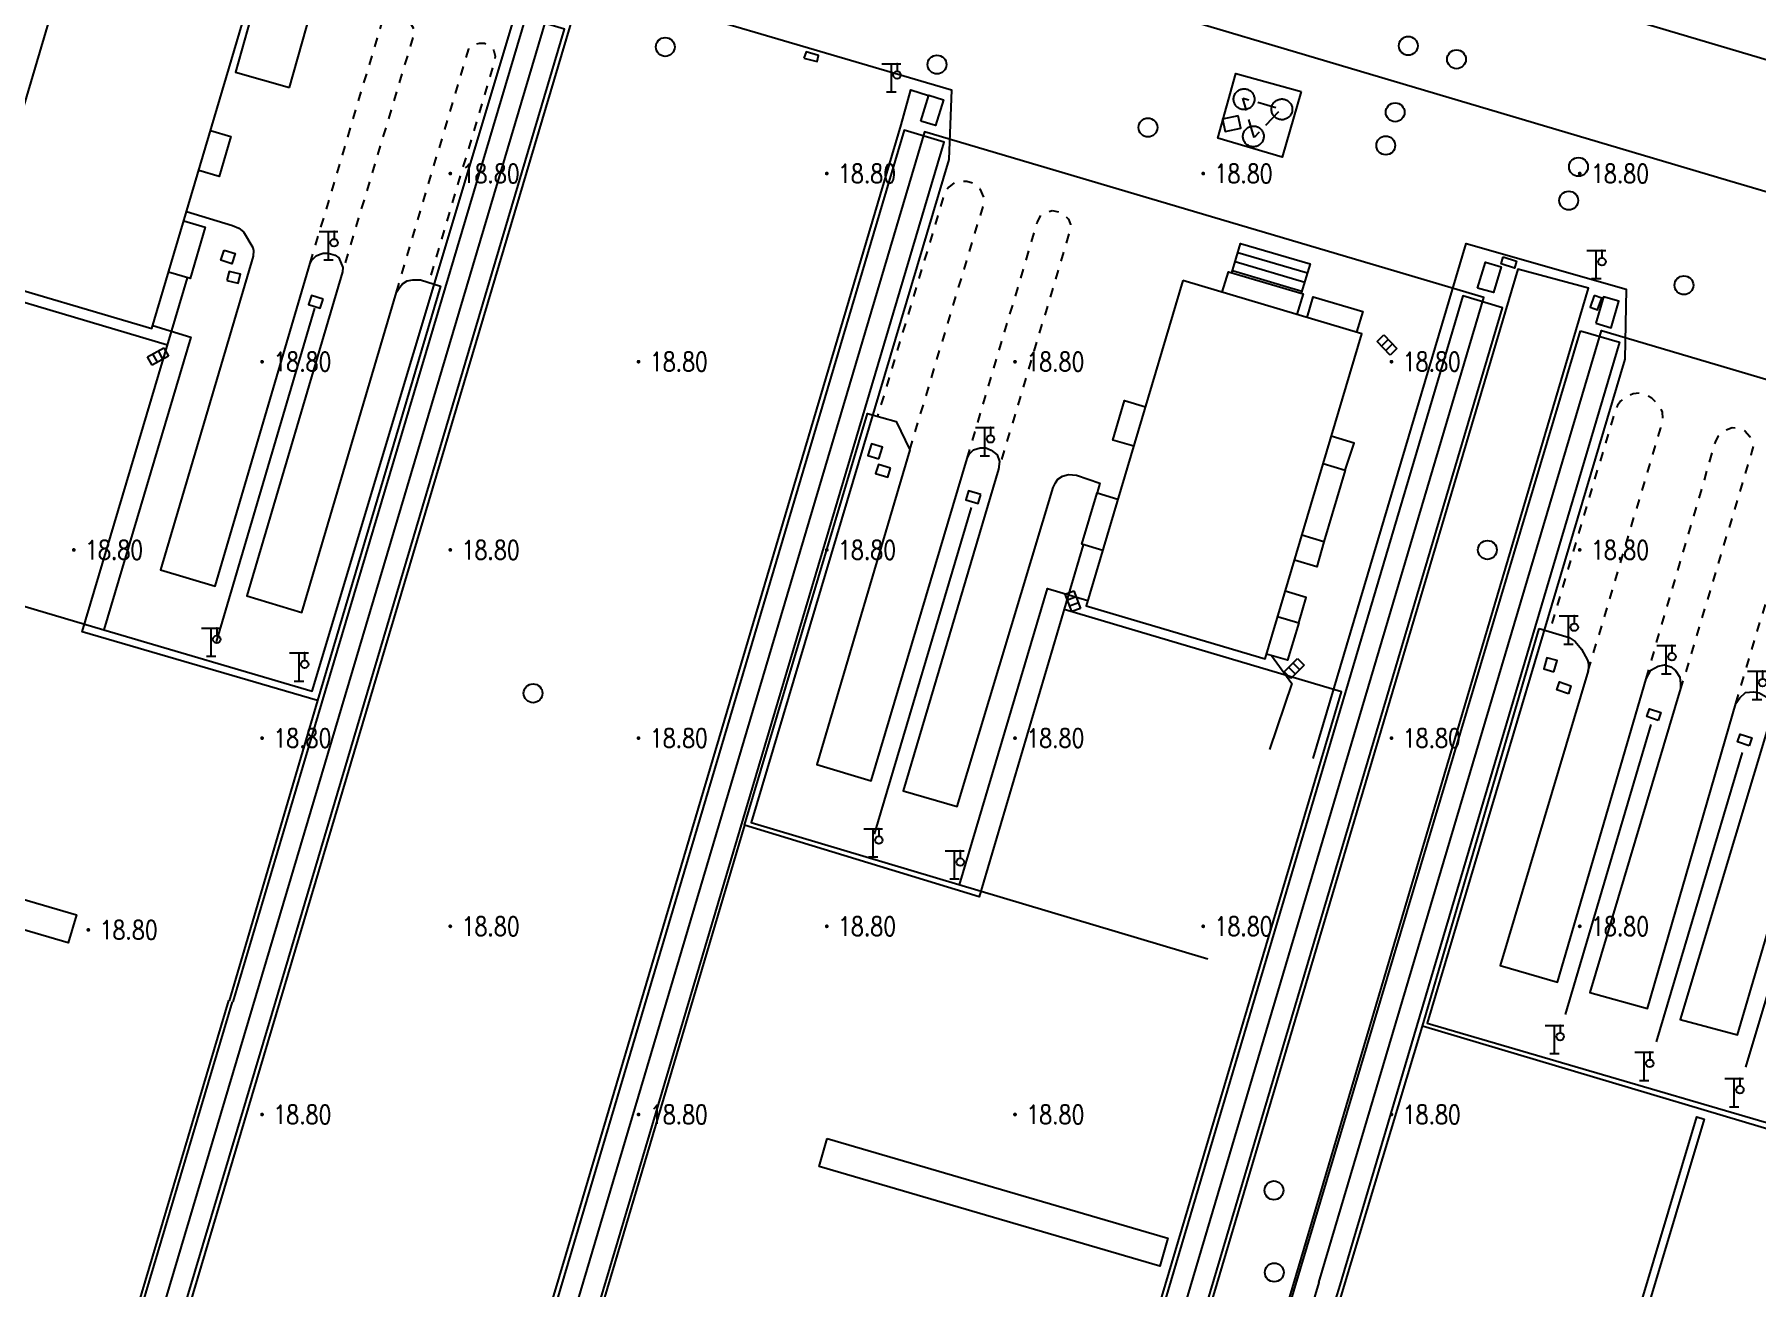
# Model space of a CAD drawing. Extents: x 404846 to 408477, y 3390929 to 3392894.
# Drawn here: x 405959.3 to 406050.8, y 3392085.2 to 3392151.8 of the extents above; entities that cross this region are included whole.
import ezdxf
from ezdxf.enums import TextEntityAlignment as Align

# ---------------------------------------------------------------- set-up
doc = ezdxf.new("R2010")
doc.units = 0
doc.header["$LTSCALE"] = 0.5
doc.header["$PDSIZE"] = 0.2
doc.linetypes.add('X5', pattern=[3, 2, -1])
doc.linetypes.add('X6', pattern=[2, 1, -1])
doc.layers.get('0').update_dxf_attribs({"linetype": 'CONTINUOUS'})
for name, color, linetype in [('3221', 6, 'CONTINUOUS'), ('DLDW', 11, 'CONTINUOUS'), ('DLSS', 4, 'CONTINUOUS'), ('DMTZ', 3, 'CONTINUOUS'), ('FZTZ', 7, 'CONTINUOUS'), ('GCD', 1, 'CONTINUOUS'), ('GXYZ', 2, 'CONTINUOUS'), ('JMD', 6, 'CONTINUOUS'), ('SXSS', 5, 'CONTINUOUS'), ('ZBTZ', 3, 'CONTINUOUS')]:
    doc.layers.add(name, color=color, linetype=linetype)
doc.layers.add('ASSIST', color=7, linetype='CONTINUOUS', plot=False)
doc.styles.add('HZ', font='rs.shx', dxfattribs={"width": 0.8, "bigfont": 'hztxt.shx'})
doc.linetypes.add('10422', pattern='A,0.75,[150,AAA.SHX,S=0.5,R=0,X=0,Y=0.5],1.5,[177,AAA.SHX,S=1,R=0,X=0,Y=0.4],0.75', length=3)
doc.linetypes.add('1161', pattern='A,0,[149,AAA.SHX,S=0.15,R=0,X=0,Y=0],-1.6', length=1.6)
doc.linetypes.add('444', pattern='A,4.5,[145,AAA.SHX,S=1,R=0,X=0,Y=1],4.5,-0.5,[146,AAA.SHX,S=1,R=0,X=0,Y=0],-0.5', length=10)

# ---------------------------------------------------------------- blocks, each defined once
blk = doc.blocks.new('gc063')
for p, q in [((-1, 3), (1, 3)), ((0, 0), (0, 3)), ((0.6, 3), (0.6, 2.2)), ((-0.5, 0), (0.5, 0))]:
    blk.add_line(p, q)
blk.add_circle((0.6, 1.8), 0.4)
blk.add_point((0.6, 3))
blk.add_point((0.6, 3))
blk = doc.blocks.new('GC200')
at = {"linetype": 'Continuous', "const_width": 0.2, "flags": 128}
blk.add_lwpolyline([(-0.1, 0, 1), (0.1, 0, 1)], format="xyb", close=True, dxfattribs=at)
blk = doc.blocks.new('gc188')
blk.add_circle((0, 0), 1)
blk = doc.blocks.new('gc041')
for p, q in [((-1, 0.5), (1, 0.5)), ((-1, -0.5), (-1, 0.5)), ((-0.33, 0.5), (-0.33, -0.5)), ((0.33, 0.5), (0.33, -0.5)), ((1, 0.5), (1, -0.5)), ((1, -0.5), (-1, -0.5))]:
    blk.add_line(p, q)

msp = doc.modelspace()

# ---------------------------------------------------------------- linework, layer by layer
at = {"layer": '3221', "color": 6}
msp.add_polyline3d([(405956.729, 3392161.398, 18.927), (405941.127, 3392108.887, 18.738), (405933.382, 3392082.829, 18.777), (405910.571, 3392005.83, 18.647), (405901.442, 3391975.049, 18.79), (405894.062, 3391950.048, 18.764), (405883.561, 3391914.691, 18.764), (405862.385, 3391843.269, 18.779), (405851.78, 3391807.605, 18.92), (405881.47, 3391798.688, 18.775), (405892.099, 3391834.434, 18.593), (405913.28, 3391905.872, 18.605), (405923.779, 3391941.222, 18.764), (405931.169, 3391966.254, 18.79), (405940.292, 3391997.016, 18.647), (405963.105, 3392074.023, 18.777), (405970.842, 3392100.056, 18.738), (405986.445, 3392152.569, 18.927)], close=True, dxfattribs=at)
for points in [[(405952.697, 3391855.963, 19.012), (405961.542, 3391885.756, 18.81), (405967.419, 3391905.494, 18.71), (405975.086, 3391931.432, 18.919), (405983.298, 3391959.114, 18.721), (405989.444, 3391979.814, 18.691), (405993.647, 3391994.035, 18.717), (405998.361, 3392009.915, 18.953), (406001.819, 3392021.556, 19.015), (406006.193, 3392036.387, 18.886), (406012.251, 3392056.836, 18.788), (406018.873, 3392079.137, 18.933), (406036.272, 3392137.785, 18.817), (406006.552, 3392146.602, 18.817), (405989.183, 3392088.056, 18.918), (405982.531, 3392065.651, 18.788), (405976.464, 3392045.174, 18.886), (405972.094, 3392030.354, 19.015), (405968.644, 3392018.74, 18.953), (405963.923, 3392002.839, 18.717), (405959.726, 3391988.638, 18.691), (405953.579, 3391967.934, 18.721)], [(406006.982, 3392016.29, 19.267), (406013.363, 3392037.825, 19.066), (406018.072, 3392053.696, 18.996), (406027.508, 3392085.461, 18.903), (406027.505, 3392085.45, 18.903), (406042.514, 3392136.046, 18.854), (406072.234, 3392127.23, 18.854), (406057.225, 3392076.633, 18.903), (406047.79, 3392044.873, 18.996), (406043.084, 3392029.013, 19.066), (406036.71, 3392007.501, 19.267)]]:
    msp.add_polyline3d(points, dxfattribs=at)
at = {"layer": 'ASSIST', "linetype": 'Continuous', "flags": 128}
for points, elevation in [([(406022.876, 3392139.111), (406023.334, 3392140.657), (406027.046, 3392139.582), (406026.568, 3392138.014)], 19.311), ([(406028.905, 3392128.623), (406029.377, 3392130.056), (406028.158, 3392130.418)], 19.358), ([(406027.773, 3392124.811), (406027.393, 3392123.482), (406026.203, 3392123.836)], 19.116), ([(406026.428, 3392120.503), (406026.824, 3392121.857), (406025.713, 3392122.187)], 19.291)]:
    msp.add_lwpolyline(points, dxfattribs=dict(at, elevation=elevation))
at = {"layer": 'DLDW', "linetype": 'X5', "elevation": 19.643, "flags": 128}
msp.add_lwpolyline([(406024.058, 3392146.288), (406023.467, 3392148.388), (406025.5, 3392147.816), (406024.058, 3392146.288)], close=True, dxfattribs=at)
at = {"layer": 'DLSS', "linetype": 'Continuous', "const_width": 0.1, "flags": 128}
for points, elevation in [([(405956.742, 3392178.449), (406005.467, 3392164.024), (406051.337, 3392150.407), (406087.518, 3392139.758), (406125.857, 3392128.358), (406161.319, 3392117.927), (406203.686, 3392105.242), (406244.726, 3392093.133), (406283.477, 3392081.6), (406308.291, 3392074.282)], 18.633), ([(405954.833, 3392172.002), (406003.556, 3392157.578), (406049.436, 3392143.952)], 18.711), ([(406049.436, 3392143.952), (406085.676, 3392133.282)], 18.641)]:
    msp.add_lwpolyline(points, dxfattribs=dict(at, elevation=elevation))
at = {"layer": 'DLSS', "linetype": 'X6', "flags": 128}
for points, elevation in [([(405973.917, 3392139.611), (405977.696, 3392152.294), (405977.913, 3392152.604), (405978.194, 3392152.772), (405978.57, 3392152.816), (405979.045, 3392152.655), (405979.216, 3392152.427), (405979.44, 3392152.021), (405979.428, 3392151.81), (405975.629, 3392139.164)], 18.816), ([(405978.499, 3392138.083), (405982.338, 3392151.014), (405982.562, 3392151.213), (405982.913, 3392151.306), (405983.181, 3392151.303), (405983.559, 3392151.092), (405983.676, 3392150.907), (405983.735, 3392150.62), (405983.716, 3392150.384), (405980.205, 3392138.594)], 18.818), ([(406005.769, 3392129.702), (406009.674, 3392142.672), (406009.734, 3392143.038), (406009.504, 3392143.566), (406009.182, 3392143.854), (406008.802, 3392143.96), (406008.527, 3392143.948), (406008.175, 3392143.917), (406007.834, 3392143.655), (406007.66, 3392143.425), (406007.59, 3392143.248), (406004.054, 3392131.483)], 18.88), ([(406008.809, 3392129.241), (406012.541, 3392141.779), (406012.734, 3392142.159), (406013.016, 3392142.326), (406013.329, 3392142.412), (406013.718, 3392142.332), (406013.93, 3392142.236), (406014.196, 3392141.952), (406014.307, 3392141.674), (406014.318, 3392141.486), (406010.489, 3392128.671)], 18.857), ([(406041.812, 3392117.948), (406045.667, 3392130.868), (406045.767, 3392131.333), (406045.754, 3392131.704), (406045.559, 3392132.096), (406045.186, 3392132.45), (406044.884, 3392132.617), (406044.569, 3392132.705), (406044.191, 3392132.67), (406043.809, 3392132.507), (406043.523, 3392132.278), (406043.37, 3392132.055), (406043.262, 3392131.864), (406039.746, 3392120.042)], 18.795), ([(406044.883, 3392117.536), (406048.57, 3392130.106), (406048.732, 3392130.433), (406049.027, 3392130.73), (406049.464, 3392130.876), (406049.785, 3392130.845), (406050.14, 3392130.697), (406050.383, 3392130.419), (406050.504, 3392130.204), (406050.577, 3392129.909), (406050.51, 3392129.623), (406046.72, 3392117.013)], 18.838), ([(406049.647, 3392116.214), (406053.298, 3392128.426), (406053.493, 3392128.932), (406053.742, 3392129.232), (406054.06, 3392129.415), (406054.291, 3392129.472), (406054.595, 3392129.423), (406054.972, 3392129.233), (406055.201, 3392128.984), (406055.312, 3392128.7), (406055.343, 3392128.312), (406055.3, 3392128.101), (406051.566, 3392115.633)], 18.821)]:
    msp.add_lwpolyline(points, dxfattribs=dict(at, elevation=elevation))
at = {"layer": 'DMTZ', "linetype": '10422', "flags": 128}
for points, elevation in [([(406026.553, 3392148.733), (406025.553, 3392145.249), (406022.126, 3392146.266), (406023.098, 3392149.701), (406026.553, 3392148.733)], 19.106), ([(406023.037, 3392148.587), (406023.061, 3392148.629), (406023.089, 3392148.668), (406023.121, 3392148.705), (406023.155, 3392148.739), (406023.192, 3392148.769), (406023.232, 3392148.797), (406023.274, 3392148.821), (406023.318, 3392148.841), (406023.363, 3392148.857), (406023.41, 3392148.869), (406023.457, 3392148.877), (406023.505, 3392148.881), (406023.554, 3392148.881), (406023.602, 3392148.876), (406023.649, 3392148.867), (406023.696, 3392148.855), (406023.741, 3392148.838), (406023.785, 3392148.817), (406023.826, 3392148.793), (406023.866, 3392148.765), (406023.902, 3392148.733), (406023.936, 3392148.699), (406023.967, 3392148.662), (406023.994, 3392148.622), (406024.018, 3392148.58), (406024.038, 3392148.536), (406024.054, 3392148.491), (406024.067, 3392148.444), (406024.075, 3392148.397), (406024.079, 3392148.348), (406024.078, 3392148.3), (406024.074, 3392148.252), (406024.065, 3392148.205), (406024.052, 3392148.158), (406024.035, 3392148.113), (406024.015, 3392148.069), (406023.99, 3392148.028), (406023.962, 3392147.988), (406023.931, 3392147.952), (406023.897, 3392147.918), (406023.86, 3392147.887), (406023.82, 3392147.86), (406023.778, 3392147.836), (406023.734, 3392147.816), (406023.689, 3392147.8), (406023.642, 3392147.787), (406023.594, 3392147.779), (406023.546, 3392147.775), (406023.498, 3392147.776), (406023.45, 3392147.78), (406023.402, 3392147.789), (406023.356, 3392147.802), (406023.311, 3392147.819), (406023.267, 3392147.839), (406023.225, 3392147.864), (406023.186, 3392147.892), (406023.149, 3392147.923), (406023.115, 3392147.957), (406023.085, 3392147.994), (406023.057, 3392148.034), (406023.033, 3392148.076), (406023.013, 3392148.12), (406022.997, 3392148.165), (406022.985, 3392148.212), (406022.977, 3392148.26), (406022.973, 3392148.308), (406022.973, 3392148.356), (406022.978, 3392148.404), (406022.987, 3392148.452), (406022.999, 3392148.498), (406023.016, 3392148.543), (406023.037, 3392148.587)], 19.521), ([(406025.046, 3392148.049), (406025.07, 3392148.09), (406025.098, 3392148.13), (406025.129, 3392148.166), (406025.164, 3392148.2), (406025.201, 3392148.231), (406025.241, 3392148.258), (406025.283, 3392148.282), (406025.326, 3392148.302), (406025.372, 3392148.318), (406025.419, 3392148.331), (406025.466, 3392148.339), (406025.514, 3392148.343), (406025.563, 3392148.342), (406025.611, 3392148.338), (406025.658, 3392148.329), (406025.705, 3392148.316), (406025.75, 3392148.299), (406025.793, 3392148.279), (406025.835, 3392148.254), (406025.874, 3392148.226), (406025.911, 3392148.195), (406025.945, 3392148.161), (406025.976, 3392148.124), (406026.003, 3392148.084), (406026.027, 3392148.042), (406026.047, 3392147.998), (406026.063, 3392147.953), (406026.075, 3392147.906), (406026.083, 3392147.858), (406026.087, 3392147.81), (406026.087, 3392147.762), (406026.082, 3392147.714), (406026.074, 3392147.666), (406026.061, 3392147.62), (406026.044, 3392147.575), (406026.023, 3392147.531), (406025.999, 3392147.489), (406025.971, 3392147.45), (406025.94, 3392147.413), (406025.905, 3392147.379), (406025.868, 3392147.349), (406025.829, 3392147.321), (406025.787, 3392147.297), (406025.743, 3392147.277), (406025.697, 3392147.261), (406025.651, 3392147.249), (406025.603, 3392147.241), (406025.555, 3392147.237), (406025.507, 3392147.237), (406025.459, 3392147.242), (406025.411, 3392147.251), (406025.365, 3392147.263), (406025.319, 3392147.28), (406025.276, 3392147.301), (406025.234, 3392147.325), (406025.195, 3392147.353), (406025.158, 3392147.385), (406025.124, 3392147.419), (406025.093, 3392147.456), (406025.066, 3392147.496), (406025.042, 3392147.538), (406025.022, 3392147.582), (406025.006, 3392147.627), (406024.994, 3392147.674), (406024.986, 3392147.721), (406024.982, 3392147.77), (406024.982, 3392147.818), (406024.987, 3392147.866), (406024.995, 3392147.913), (406025.008, 3392147.96), (406025.025, 3392148.005), (406025.046, 3392148.049)], 19.521), ([(406023.532, 3392146.607), (406023.556, 3392146.649), (406023.584, 3392146.688), (406023.615, 3392146.725), (406023.65, 3392146.759), (406023.687, 3392146.79), (406023.727, 3392146.817), (406023.768, 3392146.841), (406023.812, 3392146.861), (406023.858, 3392146.877), (406023.904, 3392146.889), (406023.952, 3392146.898), (406024, 3392146.901), (406024.048, 3392146.901), (406024.096, 3392146.897), (406024.144, 3392146.888), (406024.19, 3392146.875), (406024.236, 3392146.858), (406024.279, 3392146.838), (406024.321, 3392146.813), (406024.36, 3392146.785), (406024.397, 3392146.754), (406024.431, 3392146.72), (406024.462, 3392146.682), (406024.489, 3392146.643), (406024.513, 3392146.601), (406024.533, 3392146.557), (406024.549, 3392146.511), (406024.561, 3392146.465), (406024.569, 3392146.417), (406024.573, 3392146.369), (406024.573, 3392146.321), (406024.568, 3392146.273), (406024.56, 3392146.225), (406024.547, 3392146.179), (406024.53, 3392146.134), (406024.509, 3392146.09), (406024.485, 3392146.048), (406024.457, 3392146.009), (406024.426, 3392145.972), (406024.391, 3392145.938), (406024.354, 3392145.908), (406024.314, 3392145.88), (406024.273, 3392145.856), (406024.229, 3392145.836), (406024.183, 3392145.82), (406024.136, 3392145.808), (406024.089, 3392145.8), (406024.041, 3392145.796), (406023.993, 3392145.796), (406023.945, 3392145.801), (406023.897, 3392145.81), (406023.851, 3392145.822), (406023.805, 3392145.839), (406023.762, 3392145.86), (406023.72, 3392145.884), (406023.681, 3392145.912), (406023.644, 3392145.943), (406023.61, 3392145.978), (406023.579, 3392146.015), (406023.552, 3392146.055), (406023.528, 3392146.097), (406023.508, 3392146.141), (406023.492, 3392146.186), (406023.48, 3392146.233), (406023.472, 3392146.28), (406023.468, 3392146.328), (406023.468, 3392146.377), (406023.473, 3392146.425), (406023.481, 3392146.472), (406023.494, 3392146.519), (406023.511, 3392146.564), (406023.532, 3392146.607)], 19.521), ([(406039.208, 3392120.201), (406040.798, 3392119.732), (406041.119, 3392119.517), (406041.457, 3392119.101), (406041.766, 3392118.523), (406041.827, 3392118.32), (406041.833, 3392118.158), (406041.812, 3392117.948), (406037.133, 3392102.292), (406040.181, 3392101.408), (406044.883, 3392117.536), (406045.139, 3392117.982), (406045.529, 3392118.201), (406045.869, 3392118.265), (406046.202, 3392118.16), (406046.439, 3392117.971), (406046.672, 3392117.623), (406046.719, 3392117.265), (406046.72, 3392117.013), (406041.897, 3392100.868), (406044.954, 3392100.015), (406049.647, 3392116.214), (406049.861, 3392116.525), (406050.174, 3392116.806), (406050.599, 3392116.842), (406050.9, 3392116.781), (406051.255, 3392116.566), (406051.462, 3392116.352), (406051.581, 3392116.005), (406051.566, 3392115.633), (406046.7, 3392099.421), (406049.737, 3392098.609), (406054.485, 3392114.772), (406054.68, 3392115.064), (406054.96, 3392115.296), (406055.307, 3392115.381), (406055.67, 3392115.335), (406055.983, 3392115.167), (406056.162, 3392114.974), (406056.276, 3392114.72), (406056.318, 3392114.204), (406051.49, 3392098.03), (406054.474, 3392097.15), (406059.249, 3392113.25), (406059.394, 3392113.587), (406059.607, 3392113.77), (406059.978, 3392113.98), (406060.386, 3392114.02), (406060.76, 3392113.879), (406061.023, 3392113.604), (406061.133, 3392113.31), (406061.203, 3392112.925), (406056.256, 3392096.609), (406059.251, 3392095.797), (406064.065, 3392111.871), (406064.304, 3392112.269), (406064.603, 3392112.476), (406064.811, 3392112.498), (406066.369, 3392112.169), (406060.084, 3392090.99), (406033.012, 3392099.08), (406039.208, 3392120.201)], 19.191)]:
    msp.add_lwpolyline(points, close=True, dxfattribs=dict(at, elevation=elevation))
for points, elevation in [([(405967.347, 3392142.362), (405969.791, 3392141.613), (405970.117, 3392141.47), (405970.364, 3392141.276), (405970.876, 3392140.44), (405970.895, 3392140.297), (405970.882, 3392139.983), (405965.969, 3392123.328), (405968.871, 3392122.459), (405973.917, 3392139.611), (405974.01, 3392139.773), (405974.241, 3392139.998), (405974.441, 3392140.088), (405974.604, 3392140.149), (405974.861, 3392140.149), (405975.234, 3392140.04), (405975.432, 3392139.891), (405975.654, 3392139.378), (405975.629, 3392139.164), (405970.552, 3392121.947), (405973.469, 3392121.052), (405978.499, 3392138.083), (405978.673, 3392138.336), (405978.825, 3392138.521), (405979.065, 3392138.679), (405979.369, 3392138.736), (405979.77, 3392138.736), (405980.839, 3392138.387), (405974.307, 3392116.373), (405961.793, 3392120.03), (405967.388, 3392138.836)], 19.16), ([(406014.981, 3392124.658), (406009.461, 3392105.951), (405996.98, 3392109.756), (406003.527, 3392131.63), (406005.046, 3392131.208), (406005.769, 3392129.702), (406000.835, 3392112.982), (406003.719, 3392112.11), (406008.809, 3392129.241), (406008.938, 3392129.492), (406009.148, 3392129.693), (406009.499, 3392129.8), (406009.815, 3392129.797), (406010.095, 3392129.683), (406010.403, 3392129.428), (406010.535, 3392129.081), (406010.489, 3392128.671), (406005.425, 3392111.583), (406008.289, 3392110.754), (406013.39, 3392127.688), (406013.513, 3392127.94), (406013.639, 3392128.143), (406013.883, 3392128.297), (406014.205, 3392128.389), (406014.631, 3392128.351), (406015.869, 3392127.931), (406015.72, 3392127.409)], 19.273)]:
    msp.add_lwpolyline(points, dxfattribs=dict(at, elevation=elevation))
at = {"layer": 'FZTZ', "linetype": 'Continuous', "flags": 128}
for points, elevation in [([(406000.147, 3392150.509), (406000.845, 3392150.334), (406000.923, 3392150.643), (406000.262, 3392150.852), (406000.147, 3392150.509)], 19.631), ([(406023.222, 3392147.442), (406022.387, 3392147.268), (406022.524, 3392146.61), (406023.359, 3392146.785), (406023.222, 3392147.442)], 21.216), ([(405969.341, 3392140.315), (405969.925, 3392140.123), (405969.747, 3392139.583), (405969.163, 3392139.775), (405969.341, 3392140.315)], 21.171), ([(406037.295, 3392139.945), (406038.001, 3392139.721), (406037.886, 3392139.356), (406037.18, 3392139.58), (406037.295, 3392139.945)], 19.717), ([(406042.128, 3392137.89), (406041.911, 3392137.276), (406042.31, 3392137.135), (406042.527, 3392137.749), (406042.128, 3392137.89)], 20.175), ([(406004.119, 3392129.217), (406004.317, 3392129.837), (406003.737, 3392130.022), (406003.539, 3392129.403), (406004.119, 3392129.217)], 21.171), ([(406039.98, 3392117.895), (406040.153, 3392118.495), (406039.619, 3392118.649), (406039.448, 3392118.057), (406039.98, 3392117.895)], 21.005), ([(405943.401, 3392110.29), (405961.5, 3392104.991), (405961.065, 3392103.504), (405942.966, 3392108.803), (405943.401, 3392110.29)], 28.059), ([(406001.385, 3392093.105), (406019.484, 3392087.806), (406019.049, 3392086.319), (406000.95, 3392091.618), (406001.385, 3392093.105)], 28.45)]:
    msp.add_lwpolyline(points, close=True, dxfattribs=dict(at, elevation=elevation))
at = {"layer": 'JMD', "linetype": 'Continuous'}
for p, q in [((406022.876, 3392139.111), (406023.334, 3392140.657)), ((406023.334, 3392140.657), (406027.046, 3392139.582)), ((406023.05, 3392139.698), (406026.75, 3392138.61)), ((406023.192, 3392140.178), (406026.898, 3392139.096)), ((406027.046, 3392139.582), (406026.568, 3392138.014)), ((406022.908, 3392139.219), (406026.601, 3392138.123))]:
    msp.add_line(p, q, dxfattribs=at)
at = {"layer": 'JMD', "linetype": 'Continuous', "flags": 128}
for points, elevation in [([(405972.819, 3392148.957), (405975.694, 3392159.183), (405972.819, 3392159.991), (405969.944, 3392149.765), (405972.819, 3392148.957)], 21.772), ([(405961.138, 3392156.278), (405956.018, 3392138.944), (405965.509, 3392136.14), (405970.629, 3392153.475), (405961.138, 3392156.278)], 25.329), ([(405969.493, 3392138.703), (405970.093, 3392138.548), (405970.217, 3392139.026), (405969.616, 3392139.181), (405969.493, 3392138.703)], 21.082), ([(406020.277, 3392138.689), (406015.144, 3392121.405), (406024.643, 3392118.584), (406029.776, 3392135.869), (406020.277, 3392138.689)], 25.415), ([(405974.606, 3392137.711), (405973.977, 3392137.906), (405973.825, 3392137.416), (405974.453, 3392137.221), (405974.606, 3392137.711)], 20.789), ([(406004.749, 3392128.725), (406004.099, 3392128.923), (406003.952, 3392128.44), (406004.603, 3392128.243), (406004.749, 3392128.725)], 21.119), ([(406009.542, 3392127.322), (406008.891, 3392127.519), (406008.744, 3392127.037), (406009.395, 3392126.839), (406009.542, 3392127.322)], 21.119), ([(406040.755, 3392116.74), (406040.148, 3392116.944), (406040.288, 3392117.362), (406040.895, 3392117.157), (406040.755, 3392116.74)], 21.082), ([(406045.531, 3392115.322), (406044.924, 3392115.526), (406045.064, 3392115.943), (406045.671, 3392115.739), (406045.531, 3392115.322)], 21.082), ([(406050.355, 3392113.97), (406049.748, 3392114.174), (406049.889, 3392114.592), (406050.496, 3392114.387), (406050.355, 3392113.97)], 21.123)]:
    msp.add_lwpolyline(points, close=True, dxfattribs=dict(at, elevation=elevation))
at = {"layer": 'JMD', "linetype": '444', "flags": 128}
for points, elevation in [([(405965.558, 3392136.304), (405967.582, 3392135.689), (405962.946, 3392120.136), (405974.025, 3392116.874), (405984.781, 3392152.761), (405986.394, 3392155.177)], 20.868), ([(405986.394, 3392155.177), (406007.979, 3392148.829), (406007.843, 3392145.121), (405997.346, 3392109.891), (406021.602, 3392102.647)], 20.819), ([(406027.196, 3392113.301), (406035.334, 3392140.664), (406043.834, 3392138.233), (406043.757, 3392134.52), (406033.248, 3392099.225), (406059.873, 3392091.436), (406070.302, 3392126.708), (406072.189, 3392129.742), (406077.411, 3392128.262), (406077.298, 3392124.583)], 20.565), ([(405968.942, 3392119.498), (405974.153, 3392137.228)], 19.806), ([(406009.029, 3392126.629), (406003.88, 3392109.283)], 20.066), ([(405949.743, 3392124.042), (405962.946, 3392120.136)], 20.943), ([(406008.406, 3392106.588), (406013.077, 3392122.323), (406015.227, 3392121.684)], 20.865), ([(406024.976, 3392118.769), (406026.065, 3392117.289), (406024.878, 3392113.767)], 20.716), ([(406040.597, 3392099.698), (406045.147, 3392115.11)], 20.217), ([(406049.982, 3392113.611), (406045.412, 3392098.246)], 20.297), ([(406050.176, 3392096.893), (406054.788, 3392112.245)], 20.313)]:
    msp.add_lwpolyline(points, dxfattribs=dict(at, elevation=elevation))
at = {"layer": 'JMD', "linetype": 'Continuous', "flags": 128}
for points, elevation in [([(405968.62, 3392146.672), (405969.703, 3392146.352), (405969.073, 3392144.221), (405967.99, 3392144.54)], 23.48), ([(405967.2, 3392141.864), (405968.34, 3392141.528), (405967.533, 3392138.793), (405966.392, 3392139.13)], 23.469), ([(406022.371, 3392138.068), (406022.696, 3392139.164), (406026.659, 3392137.987), (406026.334, 3392136.891)], 23.15), ([(406026.88, 3392136.729), (406027.206, 3392137.829), (406029.835, 3392137.048), (406029.508, 3392135.948)], 23.417), ([(406017.663, 3392129.888), (406016.547, 3392130.22), (406017.169, 3392132.314), (406018.285, 3392131.982)], 23.224), ([(406027.728, 3392128.973), (406028.905, 3392128.623), (406027.773, 3392124.811), (406026.596, 3392125.161)], 23.098), ([(406016.019, 3392124.35), (406014.909, 3392124.679), (406015.72, 3392127.409), (406016.829, 3392127.08)], 23.566), ([(406025.312, 3392120.835), (406026.428, 3392120.503), (406025.837, 3392118.513), (406024.721, 3392118.845)], 23.039)]:
    msp.add_lwpolyline(points, dxfattribs=dict(at, elevation=elevation))
at = {"layer": 'SXSS', "linetype": 'Continuous', "elevation": 18.838, "flags": 128}
msp.add_lwpolyline([(406043.02, 3392078.993), (406047.582, 3392094.247), (406047.965, 3392094.132), (406043.403, 3392078.879), (406043.404, 3392078.88), (406033.597, 3392045.773), (406022.461, 3392008.247), (406013.55, 3391977.985)], dxfattribs=at)
at = {"layer": 'ZBTZ', "linetype": '1161', "flags": 128}
for points, elevation in [([(405987.426, 3392154.296), (405988.256, 3392154.061), (405987.701, 3392152.195), (405972.098, 3392099.682), (405964.35, 3392073.654), (405941.575, 3391996.636), (405932.452, 3391965.874), (405925.063, 3391940.843), (405914.546, 3391905.496), (405893.36, 3391834.059), (405882.783, 3391798.487), (405881.182, 3391793.167), (405898.827, 3391787.909), (405900.434, 3391793.268), (405913.725, 3391838.099), (405921.753, 3391865.142), (405930.603, 3391894.954), (405936.421, 3391914.656), (405944.093, 3391940.61), (405952.31, 3391968.311), (405958.458, 3391989.014), (405962.656, 3392003.215), (405967.377, 3392019.116), (405970.826, 3392030.729), (405975.197, 3392045.549), (405981.264, 3392066.027), (405987.919, 3392088.321), (406005.319, 3392146.968), (406005.822, 3392148.818), (406006.771, 3392148.528)], 18.806), ([(405969.767, 3392100.375), (405962.03, 3392074.342), (405939.267, 3391997.32), (405930.144, 3391966.557), (405922.754, 3391941.525), (405912.255, 3391906.176), (405891.222, 3391835.239), (405880.549, 3391799.381), (405882.634, 3391798.761), (405893.174, 3391834.115), (405914.354, 3391905.553), (405924.853, 3391940.903), (405932.227, 3391965.941), (405941.349, 3391996.703), (405964.113, 3392073.724), (405971.89, 3392099.744), (405987.431, 3392152.048), (405985.347, 3392152.667), (405974.523, 3392116.24)], 18.738), ([(405969.567, 3392100.435), (405961.83, 3392074.402), (405939.016, 3391997.394), (405929.942, 3391966.617), (405922.562, 3391941.584), (405912.063, 3391906.233), (405890.985, 3391835.141), (405880.275, 3391799.233), (405878.67, 3391793.899), (405851.551, 3391801.953), (405853.117, 3391807.318), (405863.692, 3391842.881), (405884.793, 3391914.325), (405895.324, 3391949.676), (405902.704, 3391974.676), (405911.832, 3392005.456), (405934.662, 3392082.449), (405942.406, 3392108.507), (405951.666, 3392139.637), (405966.329, 3392135.276)], 18.776), ([(406017.826, 3392079.448), (406011.204, 3392057.147), (406005.145, 3392036.697), (406000.772, 3392021.866), (405997.314, 3392010.226), (405992.599, 3391994.345), (405988.396, 3391980.124), (405982.278, 3391959.417), (405974.065, 3391931.734), (405966.292, 3391905.801), (405960.488, 3391886.067), (405951.643, 3391856.275), (405943.287, 3391827.987), (405930.419, 3391784.588), (405932.489, 3391783.974), (405945.407, 3391827.396), (405953.8, 3391855.636), (405962.645, 3391885.43), (405968.448, 3391905.189), (405976.115, 3391931.127), (405984.327, 3391958.809), (405990.478, 3391979.509), (405994.681, 3391993.728), (405999.395, 3392009.608), (406002.853, 3392021.25), (406007.227, 3392036.081), (406013.285, 3392056.53), (406019.926, 3392078.825), (406037.26, 3392137.25), (406035.156, 3392137.874), (406029.043, 3392117.267), (406017.823, 3392079.449)], 18.828), ([(405996.98, 3392109.756), (405990.42, 3392087.585), (405983.796, 3392065.276), (405977.73, 3392044.8), (405973.359, 3392029.979), (405969.909, 3392018.364), (405965.188, 3392002.465), (405960.983, 3391988.265), (405954.835, 3391967.561), (405946.618, 3391939.862), (405938.95, 3391913.906), (405933.088, 3391894.215), (405924.238, 3391864.405), (405916.051, 3391836.797), (405907.627, 3391808.451), (405934.86, 3391800.368), (405942.999, 3391828.072), (405951.355, 3391856.36), (405960.2, 3391886.152), (405966.004, 3391905.886), (405973.791, 3391931.815), (405982.004, 3391959.498), (405988.17, 3391980.191), (405992.373, 3391994.412), (405997.088, 3392010.293), (406000.546, 3392021.933), (406004.919, 3392036.764), (406010.978, 3392057.214), (406017.62, 3392079.509), (406028.696, 3392116.842), (406017.908, 3392120.045), (406013.966, 3392121.216)], 18.831), ([(405974.307, 3392116.373), (405969.614, 3392100.421)], 18.805), ([(405974.523, 3392116.24), (405969.806, 3392100.364)], 18.767), ([(406060.084, 3392090.99), (406055.954, 3392077.011), (406046.519, 3392045.25), (406041.813, 3392029.39), (406035.439, 3392007.877), (406029.373, 3391987.312), (406024.326, 3391970.319), (406018.578, 3391950.88), (406008.742, 3391917.635), (406000.686, 3391890.649), (405993.229, 3391865.623), (405988.976, 3391851.198), (405981.873, 3391827.373), (405976.567, 3391809.238), (405966.064, 3391773.739), (405964.539, 3391768.492), (405937.247, 3391776.529), (405938.861, 3391781.813), (405949.387, 3391817.302), (405954.702, 3391835.411), (405961.81, 3391859.253), (405966.056, 3391873.654), (405973.48, 3391898.709), (405981.544, 3391925.734), (405991.365, 3391958.93), (405997.113, 3391978.367), (406002.136, 3391995.348), (406008.206, 3392015.928), (406014.586, 3392037.463), (406019.295, 3392053.333), (406028.79, 3392085.08), (406033.012, 3392099.08)], 18.872)]:
    msp.add_lwpolyline(points, dxfattribs=dict(at, elevation=elevation))
for points, elevation in [([(406006.354, 3392147.163), (406006.774, 3392148.537), (406007.552, 3392148.299), (406007.133, 3392146.926), (406006.354, 3392147.163)], 19.028), ([(405981.508, 3392065.955), (405975.441, 3392045.477), (405971.071, 3392030.656), (405967.621, 3392019.043), (405962.9, 3392003.142), (405958.651, 3391988.957), (405952.504, 3391968.253), (405944.287, 3391940.552), (405936.615, 3391914.599), (405930.815, 3391894.891), (405921.964, 3391865.079), (405900.686, 3391793.405), (405902.771, 3391792.787), (405924.027, 3391864.468), (405932.877, 3391894.278), (405938.739, 3391913.969), (405946.39, 3391939.929), (405954.608, 3391967.629), (405960.755, 3391988.332), (405964.984, 3392002.525), (405969.705, 3392018.425), (405973.155, 3392030.04), (405977.525, 3392044.861), (405983.592, 3392065.337), (405990.259, 3392087.627), (406007.591, 3392146.048), (406005.468, 3392146.678), (405988.136, 3392088.256), (405981.508, 3392065.955)], 18.839), ([(406035.932, 3392138.291), (406036.353, 3392139.672), (406037.188, 3392139.418), (406036.772, 3392138.055), (406035.932, 3392138.291)], 18.896), ([(406026.288, 3392085.824), (406041.828, 3392138.29), (406038.068, 3392139.293), (406020.112, 3392078.77), (406013.441, 3392056.484), (406007.383, 3392036.035), (406003.009, 3392021.204), (405999.551, 3392009.562), (405994.836, 3391993.682), (405990.634, 3391979.463), (405984.501, 3391958.757), (405976.289, 3391931.076), (405968.622, 3391905.137), (405962.789, 3391885.387), (405953.944, 3391855.593), (405945.55, 3391827.354), (405931.967, 3391781.856), (405935.854, 3391780.683), (405946.945, 3391818.019), (405952.261, 3391836.133), (405959.37, 3391859.976), (405963.615, 3391874.375), (405971.04, 3391899.432), (405979.117, 3391926.457), (405988.937, 3391959.648), (405994.678, 3391979.086), (405999.691, 3391996.07), (406005.761, 3392016.651), (406012.143, 3392038.187), (406016.851, 3392054.058), (406026.288, 3392085.824)], 18.86), ([(406042.21, 3392136.422), (406043.022, 3392136.185), (406043.434, 3392137.59), (406042.622, 3392137.828), (406042.21, 3392136.422)], 18.884), ([(406041.404, 3392136.026), (406043.477, 3392135.411), (406028.563, 3392085.136), (406028.322, 3392084.348), (406014.383, 3392037.523), (406008.002, 3392015.988), (406001.932, 3391995.408), (405996.907, 3391978.428), (405991.159, 3391958.991), (405981.338, 3391925.796), (405973.241, 3391898.777), (405965.825, 3391873.722), (405961.579, 3391859.321), (405954.47, 3391835.479), (405949.155, 3391817.37), (405938.729, 3391782.173), (405936.648, 3391782.792), (405947.079, 3391817.98), (405952.396, 3391836.093), (405959.505, 3391859.936), (405963.75, 3391874.336), (405971.174, 3391899.393), (405979.231, 3391926.423), (405989.051, 3391959.614), (405994.807, 3391979.048), (405999.819, 3391996.032), (406005.89, 3392016.613), (406012.271, 3392038.149), (406016.98, 3392054.02), (406026.178, 3392084.985), (406041.404, 3392136.026)], 18.889)]:
    msp.add_lwpolyline(points, close=True, dxfattribs=dict(at, elevation=elevation))

# ---------------------------------------------------------------- block references
at = {"layer": 'DLSS', "linetype": 'Continuous', "xscale": 0.5, "yscale": 0.5}
for p in [(406004.79, 3392148.715, 19.205), (405974.884, 3392139.799, 19.024), (406042.241, 3392138.793, 18.909), (406009.755, 3392129.38, 19.406), (405968.649, 3392118.728, 19.244), (406040.768, 3392119.371, 19.143), (406045.959, 3392117.802, 19.143), (405973.321, 3392117.404, 19.244), (406050.777, 3392116.43, 19.143), (406003.825, 3392108.065, 18.713), (406008.15, 3392106.894, 18.611), (406040.021, 3392097.616, 19.35), (406044.778, 3392096.193, 19.304), (406049.568, 3392094.794, 19.213)]:
    msp.add_blockref('gc063', p, dxfattribs=at)
at = {"layer": 'GCD', "linetype": 'Continuous'}
ref = msp.add_blockref('GC200', (405981.358, 3392144.379, 18.8), dxfattribs=dict(at, xscale=0.5, yscale=0.5, zscale=0.5))
ref.add_attrib('height', '18.80', dxfattribs={"linetype": 'Continuous', "height": 1, "style": 'HZ', "width": 0.8}).set_placement((405981.958, 3392144.379, 18.8), align=Align.MIDDLE_LEFT)
ref = msp.add_blockref('GC200', (406001.358, 3392144.379, 18.8), dxfattribs=dict(at, xscale=0.5, yscale=0.5, zscale=0.5))
ref.add_attrib('height', '18.80', dxfattribs={"linetype": 'Continuous', "height": 1, "style": 'HZ', "width": 0.8}).set_placement((406001.958, 3392144.379, 18.8), align=Align.MIDDLE_LEFT)
ref = msp.add_blockref('GC200', (406021.358, 3392144.379, 18.8), dxfattribs=dict(at, xscale=0.5, yscale=0.5, zscale=0.5))
ref.add_attrib('height', '18.80', dxfattribs={"linetype": 'Continuous', "height": 1, "style": 'HZ', "width": 0.8}).set_placement((406021.958, 3392144.379, 18.8), align=Align.MIDDLE_LEFT)
ref = msp.add_blockref('GC200', (406041.358, 3392144.379, 18.8), dxfattribs=dict(at, xscale=0.5, yscale=0.5, zscale=0.5))
ref.add_attrib('height', '18.80', dxfattribs={"linetype": 'Continuous', "height": 1, "style": 'HZ', "width": 0.8}).set_placement((406041.958, 3392144.379, 18.8), align=Align.MIDDLE_LEFT)
ref = msp.add_blockref('GC200', (405971.358, 3392134.379, 18.8), dxfattribs=dict(at, xscale=0.5, yscale=0.5, zscale=0.5))
ref.add_attrib('height', '18.80', dxfattribs={"linetype": 'Continuous', "height": 1, "style": 'HZ', "width": 0.8}).set_placement((405971.958, 3392134.379, 18.8), align=Align.MIDDLE_LEFT)
ref = msp.add_blockref('GC200', (405991.358, 3392134.379, 18.8), dxfattribs=dict(at, xscale=0.5, yscale=0.5, zscale=0.5))
ref.add_attrib('height', '18.80', dxfattribs={"linetype": 'Continuous', "height": 1, "style": 'HZ', "width": 0.8}).set_placement((405991.958, 3392134.379, 18.8), align=Align.MIDDLE_LEFT)
ref = msp.add_blockref('GC200', (406011.358, 3392134.379, 18.8), dxfattribs=dict(at, xscale=0.5, yscale=0.5, zscale=0.5))
ref.add_attrib('height', '18.80', dxfattribs={"linetype": 'Continuous', "height": 1, "style": 'HZ', "width": 0.8}).set_placement((406011.958, 3392134.379, 18.8), align=Align.MIDDLE_LEFT)
ref = msp.add_blockref('GC200', (406031.358, 3392134.379, 18.8), dxfattribs=dict(at, xscale=0.5, yscale=0.5, zscale=0.5))
ref.add_attrib('height', '18.80', dxfattribs={"linetype": 'Continuous', "height": 1, "style": 'HZ', "width": 0.8}).set_placement((406031.958, 3392134.379, 18.8), align=Align.MIDDLE_LEFT)
ref = msp.add_blockref('GC200', (405961.358, 3392124.379, 18.8), dxfattribs=dict(at, xscale=0.5, yscale=0.5, zscale=0.5))
ref.add_attrib('height', '18.80', dxfattribs={"linetype": 'Continuous', "height": 1, "style": 'HZ', "width": 0.8}).set_placement((405961.958, 3392124.379, 18.8), align=Align.MIDDLE_LEFT)
ref = msp.add_blockref('GC200', (405981.358, 3392124.379, 18.8), dxfattribs=dict(at, xscale=0.5, yscale=0.5, zscale=0.5))
ref.add_attrib('height', '18.80', dxfattribs={"linetype": 'Continuous', "height": 1, "style": 'HZ', "width": 0.8}).set_placement((405981.958, 3392124.379, 18.8), align=Align.MIDDLE_LEFT)
ref = msp.add_blockref('GC200', (406001.358, 3392124.379, 18.8), dxfattribs=dict(at, xscale=0.5, yscale=0.5, zscale=0.5))
ref.add_attrib('height', '18.80', dxfattribs={"linetype": 'Continuous', "height": 1, "style": 'HZ', "width": 0.8}).set_placement((406001.958, 3392124.379, 18.8), align=Align.MIDDLE_LEFT)
ref = msp.add_blockref('GC200', (406041.358, 3392124.379, 18.8), dxfattribs=dict(at, xscale=0.5, yscale=0.5, zscale=0.5))
ref.add_attrib('height', '18.80', dxfattribs={"linetype": 'Continuous', "height": 1, "style": 'HZ', "width": 0.8}).set_placement((406041.958, 3392124.379, 18.8), align=Align.MIDDLE_LEFT)
ref = msp.add_blockref('GC200', (405971.358, 3392114.379, 18.8), dxfattribs=dict(at, xscale=0.5, yscale=0.5, zscale=0.5))
ref.add_attrib('height', '18.80', dxfattribs={"linetype": 'Continuous', "height": 1, "style": 'HZ', "width": 0.8}).set_placement((405971.958, 3392114.379, 18.8), align=Align.MIDDLE_LEFT)
ref = msp.add_blockref('GC200', (405991.358, 3392114.379, 18.8), dxfattribs=dict(at, xscale=0.5, yscale=0.5, zscale=0.5))
ref.add_attrib('height', '18.80', dxfattribs={"linetype": 'Continuous', "height": 1, "style": 'HZ', "width": 0.8}).set_placement((405991.958, 3392114.379, 18.8), align=Align.MIDDLE_LEFT)
ref = msp.add_blockref('GC200', (406011.358, 3392114.379, 18.8), dxfattribs=dict(at, xscale=0.5, yscale=0.5, zscale=0.5))
ref.add_attrib('height', '18.80', dxfattribs={"linetype": 'Continuous', "height": 1, "style": 'HZ', "width": 0.8}).set_placement((406011.958, 3392114.379, 18.8), align=Align.MIDDLE_LEFT)
ref = msp.add_blockref('GC200', (406031.358, 3392114.379, 18.8), dxfattribs=dict(at, xscale=0.5, yscale=0.5, zscale=0.5))
ref.add_attrib('height', '18.80', dxfattribs={"linetype": 'Continuous', "height": 1, "style": 'HZ', "width": 0.8}).set_placement((406031.958, 3392114.379, 18.8), align=Align.MIDDLE_LEFT)
ref = msp.add_blockref('GC200', (405962.127, 3392104.188, 18.8), dxfattribs=dict(at, xscale=0.5, yscale=0.5, zscale=0.5))
ref.add_attrib('height', '18.80', dxfattribs={"linetype": 'Continuous', "height": 1, "style": 'HZ', "width": 0.8}).set_placement((405962.727, 3392104.188, 18.8), align=Align.MIDDLE_LEFT)
ref = msp.add_blockref('GC200', (405981.358, 3392104.379, 18.8), dxfattribs=dict(at, xscale=0.5, yscale=0.5, zscale=0.5))
ref.add_attrib('height', '18.80', dxfattribs={"linetype": 'Continuous', "height": 1, "style": 'HZ', "width": 0.8}).set_placement((405981.958, 3392104.379, 18.8), align=Align.MIDDLE_LEFT)
ref = msp.add_blockref('GC200', (406001.358, 3392104.379, 18.8), dxfattribs=dict(at, xscale=0.5, yscale=0.5, zscale=0.5))
ref.add_attrib('height', '18.80', dxfattribs={"linetype": 'Continuous', "height": 1, "style": 'HZ', "width": 0.8}).set_placement((406001.958, 3392104.379, 18.8), align=Align.MIDDLE_LEFT)
ref = msp.add_blockref('GC200', (406021.358, 3392104.379, 18.8), dxfattribs=dict(at, xscale=0.5, yscale=0.5, zscale=0.5))
ref.add_attrib('height', '18.80', dxfattribs={"linetype": 'Continuous', "height": 1, "style": 'HZ', "width": 0.8}).set_placement((406021.958, 3392104.379, 18.8), align=Align.MIDDLE_LEFT)
ref = msp.add_blockref('GC200', (406041.358, 3392104.379, 18.8), dxfattribs=dict(at, xscale=0.5, yscale=0.5, zscale=0.5))
ref.add_attrib('height', '18.80', dxfattribs={"linetype": 'Continuous', "height": 1, "style": 'HZ', "width": 0.8}).set_placement((406041.958, 3392104.379, 18.8), align=Align.MIDDLE_LEFT)
ref = msp.add_blockref('GC200', (405971.358, 3392094.379, 18.8), dxfattribs=dict(at, xscale=0.5, yscale=0.5, zscale=0.5))
ref.add_attrib('height', '18.80', dxfattribs={"linetype": 'Continuous', "height": 1, "style": 'HZ', "width": 0.8}).set_placement((405971.958, 3392094.379, 18.8), align=Align.MIDDLE_LEFT)
ref = msp.add_blockref('GC200', (405991.358, 3392094.379, 18.8), dxfattribs=dict(at, xscale=0.5, yscale=0.5, zscale=0.5))
ref.add_attrib('height', '18.80', dxfattribs={"linetype": 'Continuous', "height": 1, "style": 'HZ', "width": 0.8}).set_placement((405991.958, 3392094.379, 18.8), align=Align.MIDDLE_LEFT)
ref = msp.add_blockref('GC200', (406011.358, 3392094.379, 18.8), dxfattribs=dict(at, xscale=0.5, yscale=0.5, zscale=0.5))
ref.add_attrib('height', '18.80', dxfattribs={"linetype": 'Continuous', "height": 1, "style": 'HZ', "width": 0.8}).set_placement((406011.958, 3392094.379, 18.8), align=Align.MIDDLE_LEFT)
ref = msp.add_blockref('GC200', (406031.358, 3392094.379, 18.8), dxfattribs=dict(at, xscale=0.5, yscale=0.5, zscale=0.5))
ref.add_attrib('height', '18.80', dxfattribs={"linetype": 'Continuous', "height": 1, "style": 'HZ', "width": 0.8}).set_placement((406031.958, 3392094.379, 18.8), align=Align.MIDDLE_LEFT)
at = {"layer": 'GXYZ', "linetype": 'Continuous', "xscale": 0.5, "yscale": 0.5}
for p in [(405992.781, 3392151.106, 18.916), (406032.253, 3392151.166, 18.693), (406007.214, 3392150.169, 18.832), (406034.812, 3392150.451, 18.693), (406031.555, 3392147.633, 18.754), (406018.423, 3392146.823, 18.801), (406031.055, 3392145.873, 18.754), (406041.292, 3392144.732, 18.761), (406040.773, 3392142.943, 18.761), (406046.897, 3392138.443, 18.822), (406036.453, 3392124.379, 18.872), (405985.754, 3392116.761, 18.97), (406025.116, 3392090.349, 18.966), (406025.131, 3392085.988, 18.984)]:
    msp.add_blockref('gc188', p, dxfattribs=at)
for p, rotation in [((406031.122, 3392135.267, 18.846), 134.1272208868107), ((405965.827, 3392134.659, 18.973), 209.0128047104095), ((406014.432, 3392121.655, 18.904), 110.6145279242025), ((406026.181, 3392118.081, 18.874), 224.8855571415743)]:
    msp.add_blockref('gc041', p, dxfattribs=dict(at, rotation=rotation))

doc.saveas('drawing.dxf')
